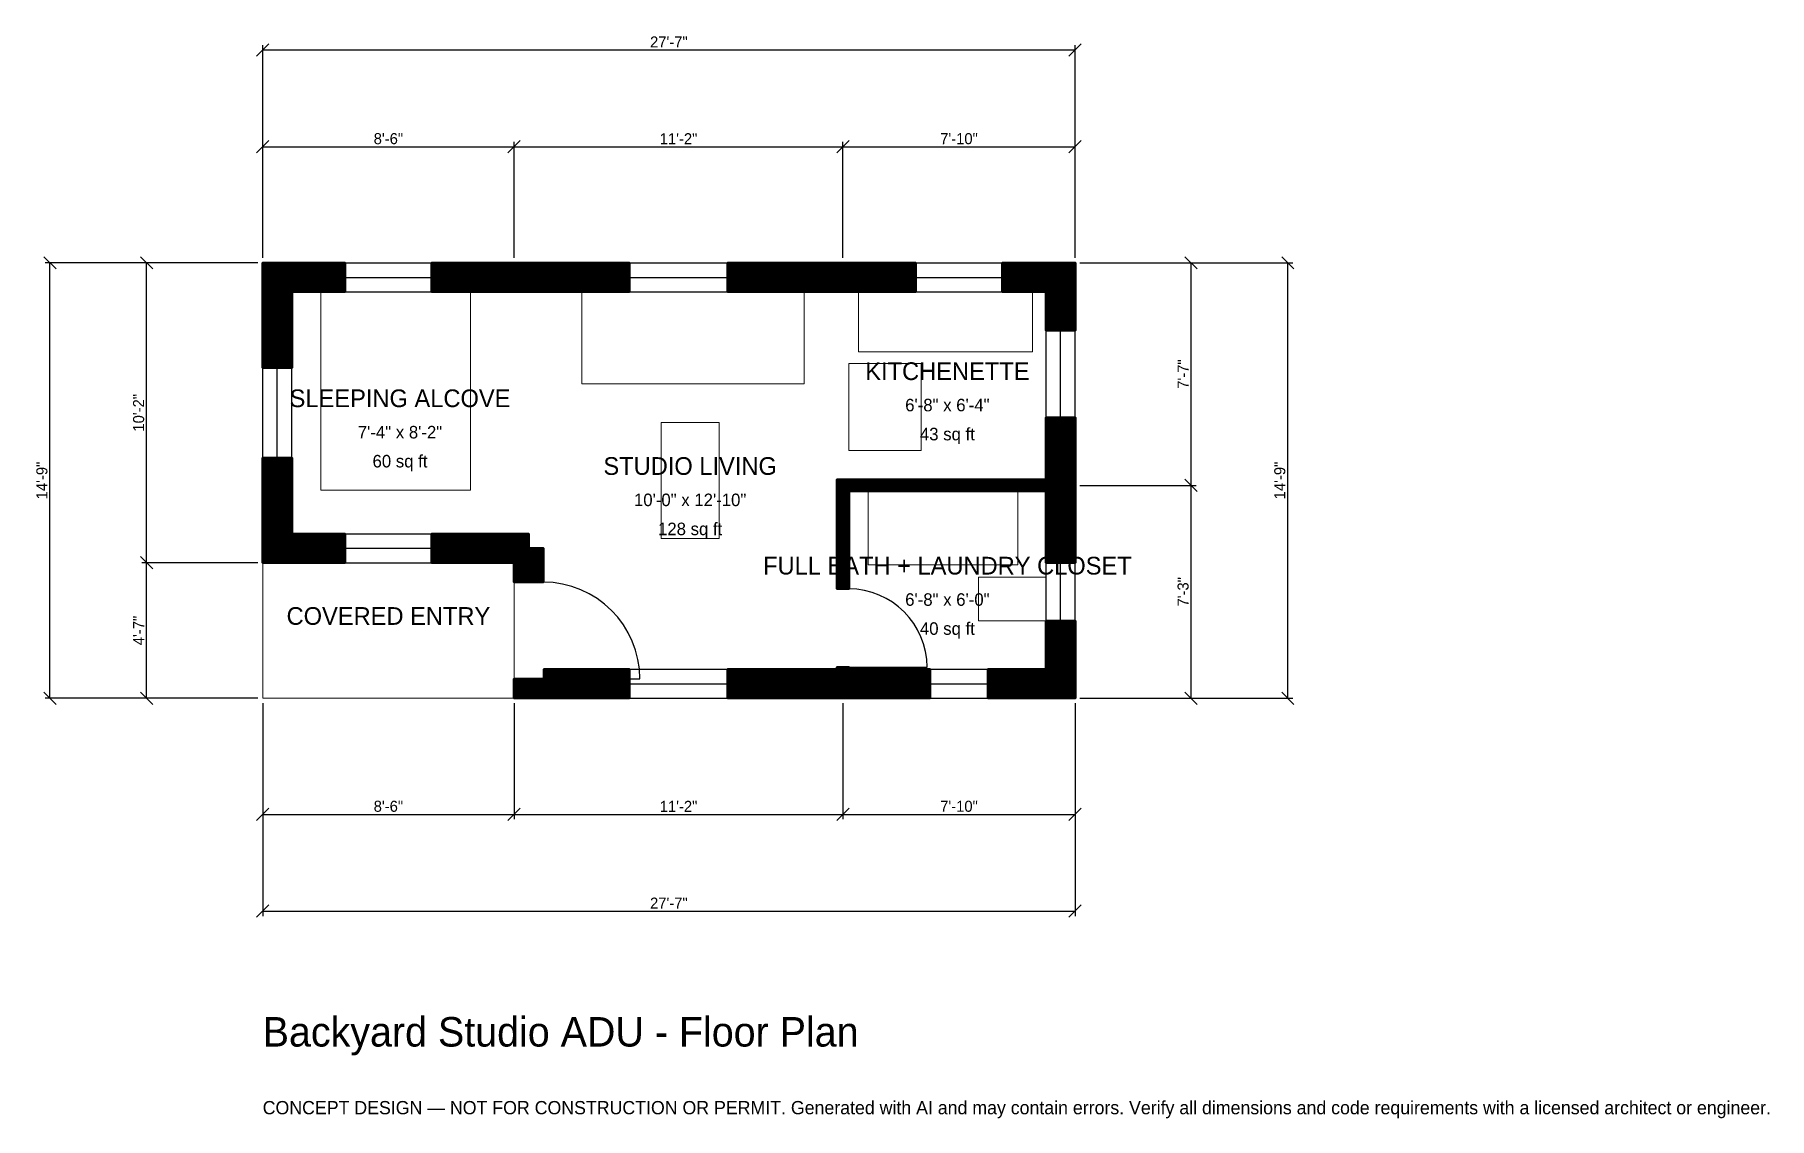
# Model space of a CAD drawing. Header units: inches. Extents: x -93 to 613, y -171 to 270.
import ezdxf
from ezdxf.enums import TextEntityAlignment as Align

# ---------------------------------------------------------------- set-up
doc = ezdxf.new("R2010")
doc.units = ezdxf.units.IN
doc.header["$MEASUREMENT"] = 0
doc.linetypes.add('DASHED', pattern=[0.6, 0.5, -0.1])
for name, color, linetype, lineweight in [('A-ANNO-DIMS', 1, 'Continuous', 13), ('A-ANNO-TEXT', 7, 'Continuous', 18), ('A-AREA-IDEN', 7, 'Continuous', 18), ('A-DOOR', 2, 'Continuous', 25), ('A-FLOR-FIXT', 9, 'Continuous', 13), ('A-FURN', 9, 'Continuous', 13), ('A-GLAZ', 4, 'Continuous', 25), ('A-SITE-PAVE', 8, 'Continuous', 13), ('A-WALL', 7, 'Continuous', 50), ('A-WALL-PATT', 8, 'Continuous', 13)]:
    doc.layers.add(name, color=color, linetype=linetype, lineweight=lineweight)
doc.dimstyles.new('PLAN', dxfattribs={"dimtxt": 4.5, "dimasz": 3, "dimexe": 2, "dimexo": 2, "dimgap": 1, "dimtad": 1, "dimdec": 0, "dimlunit": 4, "dimtsz": 2.5, "dimcen": 2.5, "dimclrd": 1, "dimclre": 1, "dimazin": 3, "dimtfac": 1, "dimtmove": 0, "dimatfit": 3})

msp = doc.modelspace()

# ---------------------------------------------------------------- hatches: boundary and pattern name
at = {"layer": 'A-WALL-PATT'}
h = msp.add_hatch(dxfattribs=at)
h.set_pattern_fill('ANSI31', color=8, scale=0.8)
h.paths.add_polyline_path([(233.8583, 0), (233.8583, 0), (230.315, 0), (189.3701, 0), (189.3701, 11.811), (230.315, 11.811), (233.8583, 11.811), (233.8583, 12.5984), (238.5827, 12.5984), (238.5827, 11.811), (242.126, 11.811), (271.6535, 11.811), (271.6535, 0), (242.126, 0), (238.5827, 0), (238.5827, 0), (233.8583, 0)])
h.paths.add_polyline_path([(114.1732, 0), (114.1732, 0), (102.3622, 0), (102.3622, 0), (102.3622, 0), (102.3622, 0), (102.3622, 7.874), (114.5669, 7.874), (114.5669, 11.811), (149.2126, 11.811), (149.2126, 0), (114.1732, 0)])
h.paths.add_polyline_path([(102.3622, 55.1181), (68.8976, 55.1181), (68.8976, 66.9291), (108.2677, 66.9291), (108.2677, 61.0236), (114.1732, 61.0236), (114.1732, 47.2441), (102.3622, 47.2441), (102.3622, 55.1181)])
h.paths.add_polyline_path([(11.811, 55.1181), (11.811, 55.1181), (0, 55.1181), (0, 55.1181), (0, 55.1181), (0, 55.1181), (0, 66.9291), (0, 66.9291), (0, 97.8346), (11.811, 97.8346), (11.811, 66.9291), (33.4646, 66.9291), (33.4646, 55.1181), (11.811, 55.1181)])
h.paths.add_polyline_path([(0, 165.3543), (0, 165.3543), (0, 177.1654), (0, 177.1654), (0, 177.1654), (0, 177.1654), (11.811, 177.1654), (11.811, 177.1654), (33.4646, 177.1654), (33.4646, 165.3543), (11.811, 165.3543), (11.811, 134.4488), (0, 134.4488), (0, 165.3543)])
h.paths.add_polyline_path([(96.4567, 177.1654), (108.2677, 177.1654), (149.2126, 177.1654), (149.2126, 165.3543), (108.2677, 165.3543), (96.4567, 165.3543), (68.8976, 165.3543), (68.8976, 177.1654), (96.4567, 177.1654)])
h.paths.add_polyline_path([(230.315, 177.1654), (242.126, 177.1654), (265.748, 177.1654), (265.748, 165.3543), (242.126, 165.3543), (230.315, 165.3543), (189.3701, 165.3543), (189.3701, 177.1654), (230.315, 177.1654)])
h.paths.add_polyline_path([(318.8976, 177.1654), (318.8976, 177.1654), (330.7087, 177.1654), (330.7087, 177.1654), (330.7087, 177.1654), (330.7087, 165.3543), (330.7087, 165.3543), (330.7087, 149.6063), (318.8976, 149.6063), (318.8976, 165.3543), (301.1811, 165.3543), (301.1811, 177.1654), (318.8976, 177.1654)])
h.paths.add_polyline_path([(330.7087, 92.5197), (330.7087, 88.9764), (330.7087, 88.9764), (330.7087, 84.252), (330.7087, 84.252), (330.7087, 80.7087), (330.7087, 55.1181), (318.8976, 55.1181), (318.8976, 80.7087), (318.8976, 84.252), (238.5827, 84.252), (238.5827, 44.4882), (233.8583, 44.4882), (233.8583, 84.252), (233.8583, 88.9764), (238.5827, 88.9764), (318.8976, 88.9764), (318.8976, 92.5197), (318.8976, 114.1732), (330.7087, 114.1732), (330.7087, 92.5197)])
h.paths.add_polyline_path([(330.7087, 11.811), (330.7087, 11.811), (330.7087, 0), (330.7087, 0), (330.7087, 0), (330.7087, 0), (318.8976, 0), (318.8976, 0), (295.2756, 0), (295.2756, 11.811), (318.8976, 11.811), (318.8976, 31.4961), (330.7087, 31.4961), (330.7087, 11.811)])

# ---------------------------------------------------------------- linework, layer by layer
at = {"layer": 'A-DOOR'}
for p, q in [((114.1732, 7.874), (153.5433, 7.874)), ((238.5827, 12.5984), (270.4724, 12.5984))]:
    msp.add_line(p, q, dxfattribs=at)
for centre, radius in [((114.1732, 7.874), 39.3701), ((238.5827, 12.5984), 31.8898)]:
    msp.add_arc(centre, radius, 0, 90, dxfattribs=at)
at = {"layer": 'A-FLOR-FIXT'}
for points in [[(242.5197, 140.9449), (313.3858, 140.9449), (313.3858, 165.3543), (242.5197, 165.3543)], [(246.4567, 54.3307), (307.4803, 54.3307), (307.4803, 84.252), (246.4567, 84.252)], [(291.3386, 31.4961), (318.8976, 31.4961), (318.8976, 49.2126), (291.3386, 49.2126)]]:
    msp.add_lwpolyline(points, close=True, dxfattribs=at)
at = {"layer": 'A-FURN'}
for points in [[(23.622, 84.6457), (84.6457, 84.6457), (84.6457, 165.3543), (23.622, 165.3543)], [(129.9213, 127.9528), (220.4724, 127.9528), (220.4724, 165.3543), (129.9213, 165.3543)], [(238.5827, 100.7874), (268.1102, 100.7874), (268.1102, 136.2205), (238.5827, 136.2205)], [(162.2047, 64.9606), (185.8268, 64.9606), (185.8268, 112.2047), (162.2047, 112.2047)]]:
    msp.add_lwpolyline(points, close=True, dxfattribs=at)
at = {"layer": 'A-GLAZ'}
for p, q in [((33.4646, 177.1654), (68.8976, 177.1654)), ((149.2126, 177.1654), (189.3701, 177.1654)), ((265.748, 177.1654), (301.1811, 177.1654)), ((33.4646, 171.2598), (68.8976, 171.2598)), ((149.2126, 171.2598), (189.3701, 171.2598)), ((265.748, 171.2598), (301.1811, 171.2598)), ((33.4646, 165.3543), (68.8976, 165.3543)), ((149.2126, 165.3543), (189.3701, 165.3543)), ((265.748, 165.3543), (301.1811, 165.3543)), ((318.8976, 114.1732), (318.8976, 149.6063)), ((324.8031, 114.1732), (324.8031, 149.6063)), ((330.7087, 114.1732), (330.7087, 149.6063)), ((0, 97.8346), (0, 134.4488)), ((5.9055, 97.8346), (5.9055, 134.4488)), ((11.811, 97.8346), (11.811, 134.4488)), ((33.4646, 66.9291), (68.8976, 66.9291)), ((33.4646, 61.0236), (68.8976, 61.0236)), ((33.4646, 55.1181), (68.8976, 55.1181)), ((318.8976, 31.4961), (318.8976, 55.1181)), ((324.8031, 31.4961), (324.8031, 55.1181)), ((330.7087, 31.4961), (330.7087, 55.1181)), ((149.2126, 11.811), (189.3701, 11.811)), ((271.6535, 11.811), (295.2756, 11.811)), ((149.2126, 5.9055), (189.3701, 5.9055)), ((149.2126, 0), (189.3701, 0)), ((271.6535, 5.9055), (295.2756, 5.9055)), ((271.6535, 0), (295.2756, 0))]:
    msp.add_line(p, q, dxfattribs=at)
at = {"layer": 'A-SITE-PAVE', "linetype": 'DASHED'}
msp.add_lwpolyline([(0, 0), (102.3622, 0), (102.3622, 55.1181), (0, 55.1181)], close=True, dxfattribs=at)
at = {"layer": 'A-WALL'}
for points in [[(0, 165.3543), (0, 165.3543), (0, 177.1654), (0, 177.1654), (0, 177.1654), (0, 177.1654), (11.811, 177.1654), (11.811, 177.1654), (33.4646, 177.1654), (33.4646, 165.3543), (11.811, 165.3543), (11.811, 134.4488), (0, 134.4488), (0, 165.3543)], [(96.4567, 177.1654), (108.2677, 177.1654), (149.2126, 177.1654), (149.2126, 165.3543), (108.2677, 165.3543), (96.4567, 165.3543), (68.8976, 165.3543), (68.8976, 177.1654), (96.4567, 177.1654)], [(230.315, 177.1654), (242.126, 177.1654), (265.748, 177.1654), (265.748, 165.3543), (242.126, 165.3543), (230.315, 165.3543), (189.3701, 165.3543), (189.3701, 177.1654), (230.315, 177.1654)], [(318.8976, 177.1654), (318.8976, 177.1654), (330.7087, 177.1654), (330.7087, 177.1654), (330.7087, 177.1654), (330.7087, 165.3543), (330.7087, 165.3543), (330.7087, 149.6063), (318.8976, 149.6063), (318.8976, 165.3543), (301.1811, 165.3543), (301.1811, 177.1654), (318.8976, 177.1654)], [(330.7087, 92.5197), (330.7087, 88.9764), (330.7087, 88.9764), (330.7087, 84.252), (330.7087, 84.252), (330.7087, 80.7087), (330.7087, 55.1181), (318.8976, 55.1181), (318.8976, 80.7087), (318.8976, 84.252), (238.5827, 84.252), (238.5827, 44.4882), (233.8583, 44.4882), (233.8583, 84.252), (233.8583, 88.9764), (238.5827, 88.9764), (318.8976, 88.9764), (318.8976, 92.5197), (318.8976, 114.1732), (330.7087, 114.1732), (330.7087, 92.5197)], [(11.811, 55.1181), (11.811, 55.1181), (0, 55.1181), (0, 55.1181), (0, 55.1181), (0, 55.1181), (0, 66.9291), (0, 66.9291), (0, 97.8346), (11.811, 97.8346), (11.811, 66.9291), (33.4646, 66.9291), (33.4646, 55.1181), (11.811, 55.1181)], [(102.3622, 55.1181), (68.8976, 55.1181), (68.8976, 66.9291), (108.2677, 66.9291), (108.2677, 61.0236), (114.1732, 61.0236), (114.1732, 47.2441), (102.3622, 47.2441), (102.3622, 55.1181)], [(330.7087, 11.811), (330.7087, 11.811), (330.7087, 0), (330.7087, 0), (330.7087, 0), (330.7087, 0), (318.8976, 0), (318.8976, 0), (295.2756, 0), (295.2756, 11.811), (318.8976, 11.811), (318.8976, 31.4961), (330.7087, 31.4961), (330.7087, 11.811)], [(114.1732, 0), (114.1732, 0), (102.3622, 0), (102.3622, 0), (102.3622, 0), (102.3622, 0), (102.3622, 7.874), (114.5669, 7.874), (114.5669, 11.811), (149.2126, 11.811), (149.2126, 0), (114.1732, 0)], [(233.8583, 0), (233.8583, 0), (230.315, 0), (189.3701, 0), (189.3701, 11.811), (230.315, 11.811), (233.8583, 11.811), (233.8583, 12.5984), (238.5827, 12.5984), (238.5827, 11.811), (242.126, 11.811), (271.6535, 11.811), (271.6535, 0), (242.126, 0), (238.5827, 0), (238.5827, 0), (233.8583, 0)]]:
    msp.add_lwpolyline(points, close=True, dxfattribs=at)

# ---------------------------------------------------------------- texts
at = {"layer": 'A-ANNO-TEXT'}
for s, height, p in [('Backyard Studio ADU - Floor Plan', 12, (0, -141.7323)), ('CONCEPT DESIGN — NOT FOR CONSTRUCTION OR PERMIT. Generated with AI and may contain errors. Verify all dimensions and code requirements with a licensed architect or engineer.', 5.4, (0, -169.2913))]:
    msp.add_text(s, height=height, dxfattribs=at).set_placement(p)
at = {"layer": 'A-AREA-IDEN'}
for s, height, p in [('KITCHENETTE', 7.2, (278.7402, 133.0709)), ('SLEEPING ALCOVE', 7.2, (55.9055, 122.0472)), ('6\'-8" x 6\'-4"', 5.1, (278.7402, 119.2913)), ('7\'-4" x 8\'-2"', 5.1, (55.9055, 108.2677)), ('43 sq ft', 5.1, (278.7402, 107.4803)), ('60 sq ft', 5.1, (55.9055, 96.4567)), ('STUDIO LIVING', 7.2, (174.0157, 94.4882)), ('10\'-0" x 12\'-10"', 5.1, (174.0157, 80.7087)), ('128 sq ft', 5.1, (174.0157, 68.8976)), ('FULL BATH + LAUNDRY CLOSET', 7.2, (278.7402, 53.937)), ('6\'-8" x 6\'-0"', 5.1, (278.7402, 40.1575)), ('COVERED ENTRY', 7.2, (51.1811, 33.4646)), ('40 sq ft', 5.1, (278.7402, 28.3465))]:
    msp.add_text(s, height=height, dxfattribs=at).set_placement(p, align=Align.MIDDLE_CENTER)

# ---------------------------------------------------------------- dimensions: what is measured, and where the dimension line sits
at = {"layer": 'A-ANNO-DIMS'}
for base, p1, p2, text in [((0, 263.7795), (0, 177.1654), (330.7087, 177.1654), '27\'-7"'), ((0, 224.4094), (0, 177.1654), (102.3622, 177.1654), '8\'-6"'), ((102.3622, 224.4094), (102.3622, 177.1654), (236.2205, 177.1654), '11\'-2"'), ((236.2205, 224.4094), (236.2205, 177.1654), (330.7087, 177.1654), '7\'-10"'), ((0, -47.2441), (0, 0), (102.3622, 0), '8\'-6"'), ((0, -86.6142), (0, 0), (330.7087, 0), '27\'-7"'), ((102.3622, -47.2441), (102.3622, 0), (236.2205, 0), '11\'-2"'), ((236.2205, -47.2441), (236.2205, 0), (330.7087, 0), '7\'-10"')]:
    msp.add_linear_dim(base=base, p1=p1, p2=p2, text=text, dimstyle='PLAN', dxfattribs=at).render()
for base, p1, p2, text in [((-86.6142, 0), (0, 0), (0, 177.1654), '14\'-9"'), ((-47.2441, 55.1181), (0, 55.1181), (0, 177.1654), '10\'-2"'), ((377.9528, 86.6142), (330.7087, 86.6142), (330.7087, 177.1654), '7\'-7"'), ((417.3228, 0), (330.7087, 0), (330.7087, 177.1654), '14\'-9"'), ((377.9528, 0), (330.7087, 0), (330.7087, 86.6142), '7\'-3"'), ((-47.2441, 0), (0, 0), (0, 55.1181), '4\'-7"')]:
    msp.add_linear_dim(base=base, p1=p1, p2=p2, angle=90, text=text, dimstyle='PLAN', dxfattribs=at).render()

doc.saveas('drawing.dxf')
